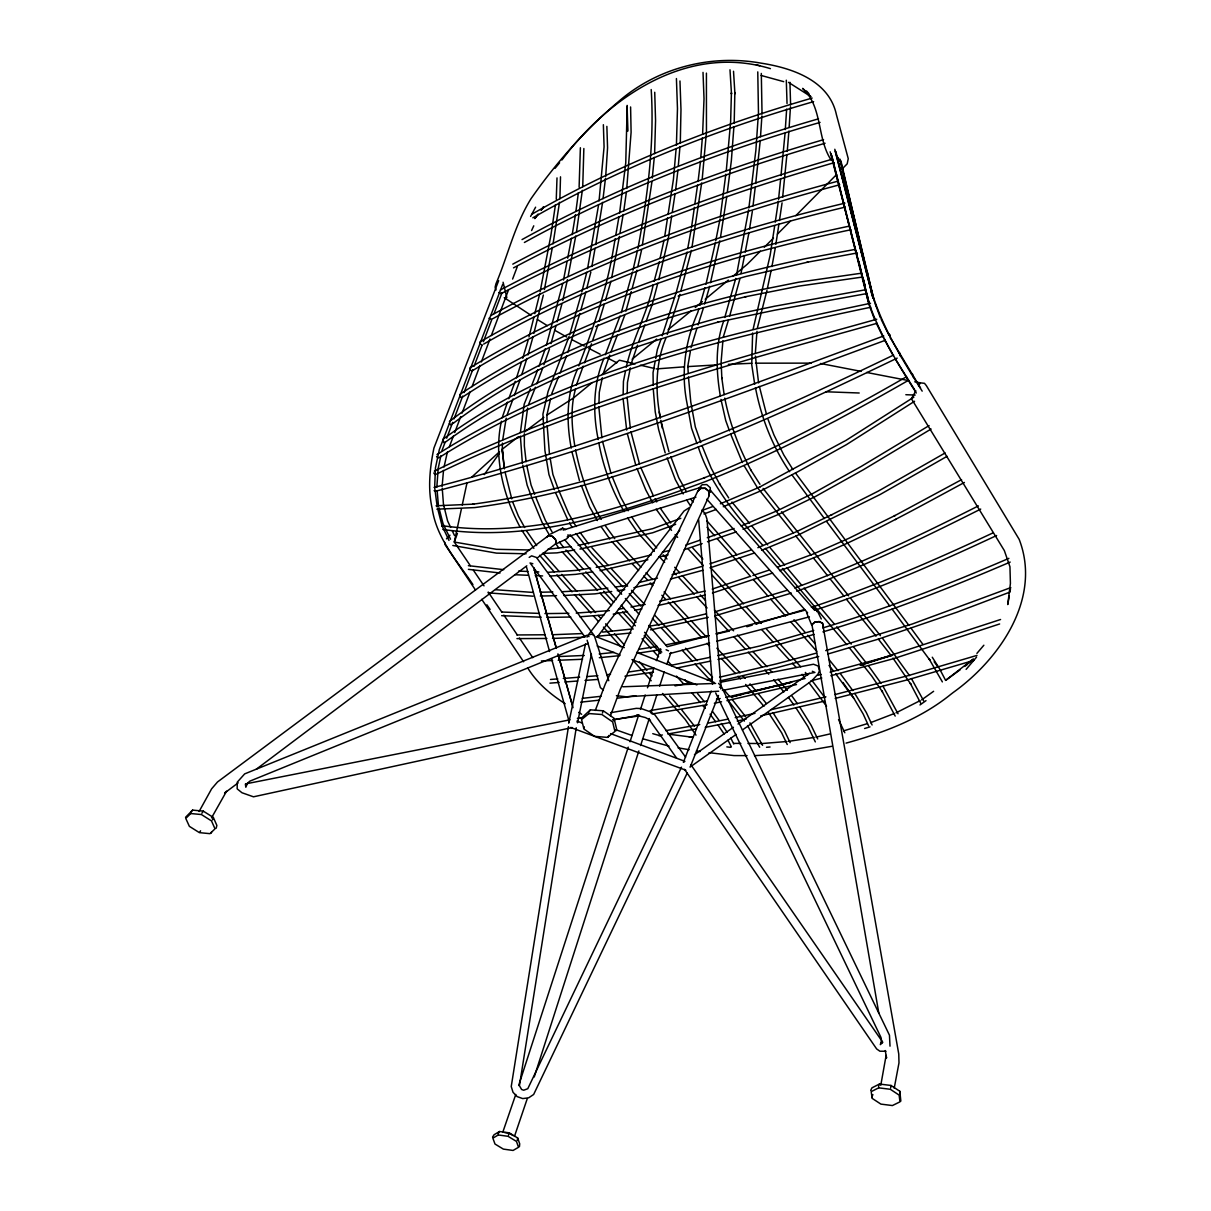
<?xml version="1.0" encoding="UTF-8"?>
<svg xmlns="http://www.w3.org/2000/svg" width="1211" height="1211" viewBox="0 0 1211 1211"><rect width="100%" height="100%" fill="white"/><g stroke="black" fill="none" stroke-linecap="round" stroke-linejoin="round"><path stroke-width="1.5" d="M524.348 433.795L524.348 445.92L526.119 461.679M580.387 147.742L579.1 187.236M520.397 436.157L522.38 463.389M520.397 432.524L524.196 404.171L530.403 388.67M787.029 103.525L786.302 80.198M870.694 1090.43L871.95 1087.841L879.443 1084.042L891.024 1085.465L890.706 1087.962M762.037 114.091L761.31 73.447M560.511 176.821L559.891 198.755M556.999 177.911L556.273 199.225M680.294 142.928L680.976 109.656L679.961 80.986M627.116 397.223L630.31 428.255M627.207 393.53L627.449 382.479L630.341 367.872M623.044 398.268L626.677 430.041M623.135 394.514L623.438 381.404L625.542 370.793M734.184 123.159L734.85 92.596M654.621 153.615L655.56 120.494L654.727 92.263M755.392 352.628L756.966 331.33M502.474 443.135L502.247 450.674L504.397 468.884L502.293 449.19L518.475 436.626M598.855 406.972L601.882 437.792M598.961 403.308L599.294 392.319L602.321 377.771M605.697 176.534L607.559 147.818L606.862 126.368M788.891 131.076L787.241 151.451M789.133 127.337L790.48 106.81M760.251 140.446L755.694 183.466M760.508 136.676L761.901 115.968M785.046 133.316L780.989 175.565M785.288 129.592L786.65 109.111M582.733 186.645L583.853 148.514M436.823 487.155L438.231 468.218L440.88 455.775M733.896 126.913L731.353 160.791L727.296 192.534M190.732 812.187L192.625 810.114L203.281 811.128L213.348 817.47L212.5 819.908M700.488 161.29L698.066 181.438M700.76 157.687L702.335 137.887M702.607 134.285L704.015 98.727L703.016 72.403M677.963 169.888L675.632 189.9M678.266 166.285L679.976 146.516M722.906 340.775L721.12 361.817L721.862 378.589L721.756 377.544L724.148 394.619M442.106 486.489L443.514 470.443M676.086 149.12L673.437 179.243L668.094 214.271M676.419 145.35L677.464 108.672L676.419 78.548M890.009 1046.168L889.464 1035.208L721.695 687.031L719.546 687.212M651.942 181.801L642.435 244.592M652.29 178.047L654.273 157.369M502.716 439.835L506.198 418.158M782.624 197.348L786.862 155.114M778.552 199.376L780.611 179.228M626.359 192.231L623.816 210.759M626.738 188.492L631.098 132.256L630.598 106.962M602.594 202.358L595.736 244.577M603.033 198.665L605.47 178.38M753.015 205.855L755.24 187.19M598.612 204.689L587.562 268.721M599.051 201.011L604.077 146.894L603.366 124.718M748.882 207.959L755.876 150.255L758.464 112.699L757.768 71.888M1010.474 588.516L1010.035 592.058L957.023 612.16L878.762 639.014L827.824 654.031M726.827 196.273L720.515 237.099M752.621 332.995L751.728 364.678L754.71 384.25M753.075 329.392L770.166 255.173L774.707 225.685M720.288 217.072L725.813 174.233M726.297 170.509L730.627 121.781L731.414 92.808L731.489 94.019L729.991 69.799M575.482 214.635L572.197 234.646M575.967 210.971L578.374 192.716M582.355 190.324L576.436 232.376M701.684 182.922L692.026 246.893M702.198 179.213L706.452 132.044L706.422 73.129M691.481 227.698L694.387 207.353M694.902 203.645L697.551 185.147M555.471 204.629L550.914 235.191L540.106 291.775M559.497 202.282L553.064 243.835M778.93 224.065L775.857 244.334M779.46 220.523L782.064 202.858M527.633 408.031L524.348 432.07L543.89 417.386M775.237 222.188L778.37 201.208M671.727 215.77L668.094 239.793L658.739 279.65M672.287 212.076L675.072 193.609M664.718 236.387L667.533 217.95M775.282 248.043L771.937 266.541M568.459 726.645L511.239 1086.539L513.025 1092.292L517.142 1096.606L522.728 1098.589L528.632 1097.832L533.642 1094.487L687.333 772.8M576.239 727.796L519.428 1085.737L521.623 1089.491L523.712 1090.233L527.784 1088.704L681.505 767.153M748.958 232.573L745.219 252.115M749.518 229.046L752.334 211.456M637.909 248.558C647.688 196.182 654.53 142.928 651.2 89.553M748.655 209.821L736.591 274.806M619.426 236.448L611.691 277.697M620.047 232.769L623.181 214.438M611.722 258.76L615.188 238.628M615.824 234.964L618.972 216.678M619.608 213.015L625.754 162.864L627.192 106.341L627.601 131.303L627.116 105.387M690.391 351.311L687.833 366.055L688.242 373.306M691.042 347.618L696.9 328.378M591.831 266.556L595.085 248.24M691.39 250.42L680.9 290.791M687.727 248.603L691.163 229.439M1009.263 596.084L1007.749 604.561L1010.413 583.43L1009.944 566.718L1004.343 550.596L911.429 398.722L915.864 390.79M900.848 1101.132L899.834 1091.278L891.024 1085.465M655.03 361.998L653.047 372.64L653.198 385.249M655.696 358.441L657.361 349.57L661.009 339.231M899.955 1094.063L899.834 1091.278M544.39 289.58L552.367 247.498M567.475 279.65L562.737 300.449M568.156 276.017L575.755 236.009M894.218 1088.174L898.986 1062.88L898.759 1053.994L822.557 623.226L819.136 621.591L814.731 622.182L811.96 624.634L812.43 627.54L878.838 1013.289M563.509 279.983L566.99 261.848M567.687 258.215L571.501 238.264M719.803 240.777L710.494 282.708M880.775 1085.328L886.119 1055.417L886.543 1058.02L885.256 1050.558M715.762 240.747L720.045 218.934M878.55 1086.464L879.443 1084.042M626.238 367.266C632.475 339.004 647.37 313.271 653.213 284.797M631.052 364.208L637.47 345.165M740.981 273.474L744.508 255.672M871.678 1097.499L872.889 1094.577M591.422 654.243L577.556 722.785L576.996 721.075L582.294 723.058M603.078 374.138L609.723 355.141M767.35 288.596L771.18 270.22M610.965 281.179L605.455 300.313M611.343 260.471C604.228 296.589 591.997 331.542 578.782 365.828M568.731 723.239L585.458 644.01M461.436 508.787L454.292 542.044L470.337 565.704M462.224 505.078L466.992 482.901M660.101 258.155L664.037 240.035M575.573 388.822C570.23 407.471 571.789 427.301 574.862 446.223M576.36 385.204L583.172 366.191M501.415 421.216C493.543 457.122 503.155 495.375 520.155 527.285M502.171 417.78L507.454 402.173M444.043 466.992L447.419 451.93M637.001 270.189L632.263 288.051M637.834 266.541L641.558 250.102M705.983 284.222L715.413 242.563M547.069 422.124L546.888 415.131L550.581 398.903M632.959 270.22L637.486 250.359M561.919 303.885L557.075 321.808M562.737 283.631L546.403 345.196M543.345 295.075L533.869 333.403M534.808 313.634L539.758 293.607M585.882 291.942L580.917 309.895M586.79 288.324L590.847 272.051M528.057 340.458L522.743 358.274M528.965 336.9L533.915 317.282M532.961 336.991L527.996 354.914M581.825 292.002L586.775 272.339M757.375 327.999L766.957 290.443M890.403 338.399L890.024 334.841L888.95 334.009M646.144 321.399L652.169 304.612L657.8 283.223M654.152 281.255L659.314 261.773M739.921 278.802L729.643 316.132M735.743 278.439L724.768 317.479M687.106 252.085L676.283 292.199L662.22 335.795M625.905 311.151L631.294 291.609M621.288 312.635L632.536 272.021M551.005 343.561L556.061 325.441M579.902 313.467L567.792 352.401M569.7 334.736L581.371 293.789M703.576 307.518L698.066 324.926M704.59 303.991L709.676 286.341M698.808 308.896L697.793 312.408C685.259 340.881 680.87 371.989 686.879 402.582L691.542 428.225L696.991 443.65M699.837 305.369L704.953 287.734M679.961 294.303L667.2 334.478M599.112 321.187L604.395 303.794M723.209 337.264L728.568 319.659M723.694 320.991C715.186 344.908 716.095 371.156 720.318 395.906M521.805 374.517L526.876 358.471M516.507 377.877L521.608 361.847M527.285 1098.574L514.448 1136.433M534.233 1076.957L638.863 750.941M640.604 745.537L649.278 718.517M651.003 713.128L656.786 695.114M659.677 686.107L664.309 671.696M515.765 1094.472L502.762 1132.285M518.671 1085.48L628.252 747.172M630.008 741.783L638.742 714.793M640.498 709.389L645.16 694.993M647.491 687.803L653.91 668.003M492.544 1137.099L494.088 1134.737L499.477 1131.513L509.256 1132.845L508.469 1135.131M591.498 343.818L584.504 362.77M592.694 340.336L598.052 324.669M519.443 1146.65L519.701 1143.82L517.657 1137.962L509.256 1132.845M517.294 1140.505L517.657 1137.962M665.989 337.93C655.484 362.876 655.196 390.729 660.177 417.008M566.566 355.867L560.072 373.064M498.205 1133.723L499.477 1131.513M569.079 336.476L548.083 391.441L542.922 414.101L544.905 450.462L548.961 474.591L554.381 489.653M656.407 660.631L660.6 648.808M666.792 664.324L670.985 652.487M542.664 368.189L536.821 383.796M543.906 364.693L549.491 348.995M537.79 369.658L531.78 385.234M539.046 366.176L545.283 348.753M644.933 324.76L638.742 341.729M457.425 533.4L454.292 542.044L496.449 549.31L529.737 549.976M616.081 730.793L616.641 729.234L614.038 718.244L603.29 710.812L590.393 709.843L588.879 712.038M613.735 720.848L614.295 719.304M608.21 737.015L608.785 735.471M507.242 414.586L513.04 398.964M514.327 395.497L520.109 379.86M610.45 715.837L620.274 689.316L709.237 495.587L708.844 491.272L705.271 488.275L700.624 488.366L697.627 491.469L605.318 684.003L595.282 710.463M508.756 398.707L515.22 381.344M617.443 334.796L611.025 351.735M618.685 331.451L624.921 314.709M602.442 713.052L603.29 710.812M620.032 315.98L605.318 354.747M449.417 446.632L453.398 436.051M454.73 432.524L460.725 416.645M462.057 413.118L470.035 391.955M472.033 386.657L480.025 365.48M481.342 361.953L490.001 339.019M491.333 335.492L508.62 289.626M512.616 279.045L517.279 266.692M442.015 450.447L445.36 441.682M446.692 438.17L452.702 422.367M454.034 418.87L462.708 396.058M464.04 392.546L472.714 369.733M474.061 366.222L482.069 345.165M483.401 341.653L492.075 318.841M494.073 313.573L502.081 292.517M583.596 728.28L584.186 726.751M502.686 284.388L439.336 449.584L435.445 467.9L434.658 487.458L437.232 506.985M604.001 358.168C593.208 383.766 592.633 412.618 598.234 439.563M581.113 718.38L590.393 709.843M498.66 280.664L433.916 448.1C429.829 468.067 427.604 488.684 432.236 508.771C436.505 538.229 457.001 560.738 472.941 584.595M711.16 691.072L683.382 762.309L684.896 761.325L610.601 733.609M577.435 369.234C566.46 393.938 566.279 421.912 571.244 448.1M690.452 766.427L718.486 695.477M528.586 404.489L535.444 387.248M551.807 393.499L558.695 376.47M531.584 230.559L533.763 225.821M210.911 833.289L211.683 831.866M216.194 828.218L216.86 825.402L213.348 817.47M530.6 216.421L535.61 207.187M211.531 817.849L226.563 791.222L224.595 793.069L238.189 782.836M199.815 832.214L200.587 830.791M587.184 635.593L589 636.592M201.919 813.232L203.281 811.128M199.104 811.491L211.622 788.83L217.511 781.973L548.75 535.474L552.488 536.397L555.592 539.667L556.227 543.376L537.381 557.847M185.525 817.334L192.625 810.114M918.528 386.021L920.315 382.858L924.462 383.297L926.339 385.598L1019.162 539.334C1041.96 598.234 999.817 659.102 953.269 692.45L950.786 694.357C920.436 718.956 883.349 732.897 846.065 743.115M484.294 474.606L499.114 453.686M538.062 214.226L534.793 218.616L537.956 214.408M541.347 209.836L543.527 206.914L541.12 210.184M597.205 637.031L679.795 530.1M588.849 634.125L684.094 510.966L689.15 507.742M554.986 168.39L559.603 162.804M561.919 160.003C609.527 96.244 688.09 43.49 770.423 68.649M587.017 637.137L589.106 634.64L592.194 634.216L594.465 636.123L608.77 680.703M976.899 653.395L983.862 645.221M966.121 669.38L976.581 657.089M809.372 673.286L738.029 724.011M698.989 488.215L702.092 484.778L706.74 484.567L710.221 487.67L710.479 492.287M446.465 538.85L449.962 535.201M697.627 491.469L700.624 488.381L705.271 488.29L708.829 491.288L709.237 495.587M790.541 220.977L777.417 234.132M795.809 215.664L836.65 174.475M841.933 169.162L847.2 163.833L848.245 158.656L836.377 114.545C828.99 80.093 791.358 67.801 760.735 63.093C710.69 54.177 657.709 67.74 619.078 101.088C585.534 129.456 556.197 162.637 531.069 198.634C514.69 224.852 507.924 255.612 495.935 283.858L495.117 287.219L496.056 289.944M760.357 251.177L747.217 264.301L732.7 276.441M764.292 247.241L773.481 238.067M560.799 529.903L562.676 528.147L565.628 529.601M968.83 663.219L972.433 659.919M471.579 477.24L499.507 451.748M546.555 537.457L548.765 535.459L552.488 536.397L555.577 539.682L556.197 543.406M811.96 624.664L814.731 622.197L819.136 621.591L822.557 623.226L823.011 626.087M728.356 280.074L705.226 299.284M592.194 382.585L573.59 397.904L546.888 415.131M602.215 374.335L619.396 360.197L635.185 363.936M632.187 359.183L656.65 339.125M668.154 329.68L690.981 310.97M695.22 307.503L702.395 301.6M940.659 670.909L945.624 680.385L973.372 658.86M256.323 769.212L526.8 565.809M945.624 680.385L960.293 669.668M964.698 666.459L967.634 664.309M921.616 699.882L933.62 691.299M919.982 704.938L926.006 700.654M690.043 767.093L736.243 734.366M742.404 729.991L811.688 680.9L817.955 674.179L819.423 670.894L818.197 666.02L813.474 664.233L720.182 682.323M449.402 421.489C535.489 355.55 639.59 318.554 743.948 293.168L798.639 282.208L861.808 273.156M694.463 754.786L733.412 727.281M453.156 423.396C538.91 358.244 642.42 321.808 746.082 296.619L745.143 296.831L798.942 286.114L862.171 277.092M444.982 442.424C526.361 382.858 622.166 348.571 718.532 321.99L717.563 322.232L774.601 310.228L865.653 293.789M529.177 557.408L531.599 555.849L536.412 557.438L593.995 635.26M845.217 440.895L913.896 397.117M914.577 401.265L846.428 444.649L798.094 471.594L761.235 490.682L723.285 506.743M437.004 454.549C567.52 371.671 720.908 334.645 870.542 303.28M929.094 425.606L861.354 466.356L813.232 493.271L776.993 510.875L777.916 510.452L741.132 525.922M931.092 429.027L863.413 469.701L815.336 496.555L778.189 514.554L743.054 529.298M945.11 452.975L878.051 491.257L831.079 515.053L831.942 514.63L796.021 531.886L757.844 547.69M947.078 456.32L880.079 494.542L796.308 535.958L761.583 550.309M550.475 534.081L562.676 528.147M906.555 376.727C841.055 414.329 774.177 450.053 703.894 477.982L704.893 477.573C621.515 508.242 533.022 538.638 442.848 525.756L441.727 526.149M908.613 380.239C843.159 417.795 776.357 453.459 706.119 481.297L705.12 481.69C621.667 512.314 533.052 542.619 442.848 529.434M844.324 441.258L759.055 487.367M532.219 214.014C620.093 163.576 714.914 126.095 812.157 98.061M532.84 217.829C620.986 167.269 716.064 129.638 813.625 101.633M483.643 344.106C596.084 279.559 719.395 237.068 845.157 207.126M961.579 479.662L894.263 515.931L895.065 515.508L848.835 538.335L813.277 554.017L777.598 567.187M779.566 570.593C844.415 548.568 904.375 514.902 964.41 482.462M895.444 519.595L896.246 519.156M522.032 239.581C615.612 187.781 715.837 148.453 818.515 118.829M524.393 242.472C617.746 190.944 717.699 151.829 820.074 122.402M490.561 315.708C600.066 255.809 717.972 213.06 838.406 181.06M492.983 318.584C602.185 259.018 719.712 216.527 839.753 184.753M512.783 264.134C611.404 211.319 716.246 170.933 823.556 139.674M513.525 267.858C612.418 214.983 717.487 174.475 825.085 143.261M896.004 712.855L920.012 700.685M500.325 290.004C605.954 234.177 718.032 192.367 832.623 159.08M978.382 505.91C918.528 536.14 857.903 565.265 794.688 587.88M980.713 509.074C920.723 539.273 860.052 568.58 796.732 591.225M434.355 471.094C574.831 402.43 726.661 360.999 876.749 319.25M893.582 355.05C759.6 419.324 621.258 484.112 472.593 504.23L473.804 504.124L436.051 505.804M897.184 358.123C762.763 422.639 623.922 487.761 474.682 507.591L436.883 509.165M556.152 543.89L566.324 539.046L568.216 537.321L568.02 534.702M992.914 532.916C933.696 560.708 873.555 586.745 811.415 607.332M996.608 535.519C937.359 563.191 877.339 589.5 815.215 610.087M720.378 503.776L760.008 486.958M1008.884 558.362C949.121 584.035 888.571 608.073 826.25 626.874L822.678 627.904M1010.186 562.071C950.09 587.819 889.222 611.994 826.553 630.825L822.98 631.854M592.058 328.014C546.842 347.224 503.216 370.278 462.178 397.314L461.088 397.586L459.983 396.088L459.983 394.317C564.038 325.063 684.185 284.252 805.784 258.624L855.254 249.375M595.555 326.592L633.974 310.939L674.603 297.3M588.289 643.329L249.875 781.14L247.528 783.199L245.818 787.241L245.394 784.213L246.196 785.137M587.456 635.094L244.667 773.89L237.235 782.2L237.174 788.861L241.973 792.751L253.493 796.808L572.228 727.539M870.512 722.695L894.308 713.521M1010.776 587.607L912.231 624.028L825.705 650.61M650.428 305.248L652.169 304.612M883.742 335.931C735.395 390.608 587.29 447.434 434.113 487.443M885.196 340.336C736.863 395.028 588.743 451.748 435.46 491.257L434.144 490.652M680.794 518.308L652.562 528.692L578.086 545.419M701.956 510.497L712.537 506.607M675.693 524.318L652.729 532.749L579.948 549.083M703.939 513.948L716.291 509.407M911.489 373.972L912.307 373.669L913.533 377.484M685.82 545.056L700.125 540.136M707.285 537.684L734.093 528.465M684.23 549.703L702.123 543.572M707.496 541.726L736.137 531.932M1000.574 619.502L860.113 665.278L892.568 655.227L830.125 672.166M678.145 296.12L745.431 276.577L807.858 262.121L806.98 262.287L857.403 252.917M702.743 566.218L672.06 574.71M709.858 563.826L750.744 550.082M702.955 570.23L670.41 579.115M710.07 567.838L754.544 552.943M999.635 623.968L893.673 658.633L830.882 675.738M712.219 589.076L749.367 576.678M752.909 575.497L768.834 570.184M712.431 593.042L772.633 573.015M563.206 530.085L700.987 487.306M787.498 590.211L715.262 611.722M834.318 162.637C719.379 195.864 607.014 237.84 501.051 293.698L498.781 292.472M567.217 536.806L695.916 497.176M791.388 593.102L715.474 615.657M843.689 730.823L866.925 723.769M864.593 728.507L869.998 726.872M746.884 626.738L752.273 625.133M755.861 624.059L804.286 609.542M977.035 655.378L908.401 675.571L834.924 694.584M973.947 660.358L908.765 679.492L835.212 698.429M813.731 630.477L760.069 645.917L717.79 655.575M814.019 634.413L760.311 649.807L718.002 659.42M877.052 323.307C727.66 364.844 576.603 406.124 436.626 474.046L434.916 474.485L433.78 473.001M451.627 424.471L450.507 424.773L449.402 423.275M816.592 653.062L776.523 663.855L719.561 677.191M818.712 656.483L776.781 667.715L719.773 681.006M708.904 635.654L667.185 646.719L648.733 625.451M716.155 633.731L805.043 610.147M669.683 653.592L709.601 643.086M716.867 641.179L809.417 616.838M796.49 684.548L726.933 700.685M810.961 680.839L821.83 678.054M844.93 203.16C717.851 233.435 593.299 276.502 479.828 342.017L479.828 343.742L481.978 345.014M871.163 292.835L872.011 292.623L870.8 288.854M805.103 678.478L730.975 697.082L743.493 694.024M817.622 675.329L821.194 674.421M825.917 696.84L771.422 709.616M824.403 701.139L760.705 715.868M747.066 693.146L791.767 682.171L725.752 697.415M651.351 554.88L607.362 565.613L596.19 567.323M662.356 552.201L669.683 550.415M647.855 559.77L600.035 570.699M658.86 557.105L668.033 554.88M639.211 582.446L657.467 578.147M633.898 587.683L653.985 582.96M706.24 613.841L662.871 623.983L648.642 626.284M708.253 617.338L650.579 629.856M848.956 226.2C716.352 254.128 585.897 297.013 469.747 368.008L469.762 369.764L471.927 371.005C588.077 300.237 718.471 257.519 850.97 229.727M709.101 635.684L666.05 644.842M716.306 634.019L728.901 631.128M710.448 657.255L671 665.323M710.645 661.085L676.48 668.109M815.957 737.136L829.762 733.987M754.998 713.324L735.228 717.623M659.723 601.171L705.059 591.059M832.124 746.248L790.511 753.56L754.514 755.649M658.088 605.5L705.256 595.025M491.363 319.432L489.002 318.236M870.785 307.231C721.862 338.459 569.321 375.38 439.26 457.516L437.746 457.94L436.611 456.456M728.129 719.107L708.602 723.012M730.112 722.483L705.241 727.357M737.211 721.014L746.097 719.152M707.163 704.696L652.063 714.006M714.354 703.228L721.544 701.774M861.006 252.251L861.854 252.085L860.658 248.376M722.392 690.406L814.927 672.438L812.324 671.272M245.606 783.895L570.033 719.803M691.042 682.928L675.027 685.88M706.967 679.855L712.28 678.826M707.239 700.987L650.171 710.585M716.488 699.201L720.197 698.49M618.458 609.284L623.816 608.316M630.946 607.014L645.221 604.41M665.838 730.642L699.731 724.572M613.235 614.113L627.525 611.54M634.67 610.238L641.815 608.951M658.829 735.622L662.402 734.971M667.791 734.002L696.355 728.901M657.134 646.432L639.302 649.217M613.266 719.864L638.984 715.262L636.411 715.277L645.478 717.578L650.489 720.273M660.858 649.626L637.667 653.259M865.29 289.807L774.329 306.277L716.352 318.554C619.911 345.226 524.075 379.664 442.742 439.442L443.862 442.742M577.39 718.35L581.068 717.729M610.541 712.719L636.32 708.344L641.209 708.571L651.003 712.038L654.939 714.944L685.608 757.147M854.36 224.958L855.193 224.822L856.374 228.485M571.017 546.585L547.841 549.279M574.65 549.961L556.984 552.867L542.498 553.382M653.304 668.351L628.433 672.044M653.456 672.12L624.982 676.222M788.77 741.344L814.155 737.408M881.411 1042.732L882.577 1042.55L880.336 1044.624L881.517 1040.521L880.987 1037.479L715.701 692.995M590.605 568.171L575.709 570.426L548.068 572.319M592.588 571.819L575.815 574.347L549.991 576.058M612.569 719.743L639.635 715.852M885.937 1051.254L879.882 1051.209L876.658 1048.953L684.518 769.333M607.877 588.122L594.889 589.969L561.874 591.725M615.309 587.063L626.45 585.458M848.487 202.252L849.32 202.146L850.485 205.764M611.722 591.498L595.01 593.859L563.766 595.509M617.292 590.711L624.725 589.651M617.852 698.141L635.79 695.735M606.908 674.739L610.495 674.285M582.34 698.338L600.974 696.295M580.629 702.168L599.248 700.155M602.578 632.112L630.855 629.145M631.007 632.975L597.129 636.29M599.203 653.94L614.098 652.426M599.309 657.694L619.805 655.635M609.405 610.601L576.179 613.069M603.971 614.946L579.948 616.777M843.643 179.606L845.187 183.239M787.014 741.495L762.309 743.524L747.989 743.448M766.533 747.278L770.075 746.99M550.505 679.477L557.802 678.887M563.266 678.463L579.66 677.146M586.941 676.571L597.871 675.693M549.93 683.155L559.164 682.429M564.704 682.005L577.632 680.991M585.019 680.415L597.946 679.401M656.241 368.931L684.109 366.842M582.188 633.565L552.398 634.731M584.141 637.198L552.488 638.439M718.698 691.209L626.269 696.794L616.399 695.689M838.042 157.4L839.677 160.987M687.818 366.6L717.457 364.859M728.341 364.344L751.849 363.27M558.528 656.559L584.308 655.454M541.347 660.964L552.579 660.495M558.195 660.267L582.536 659.268M715.625 683.413L622.863 686.773M568.867 613.296L544.92 613.614M570.79 617.02L546.872 617.428M540.212 592.255L552.852 591.952M540.288 596.039L556.545 595.676M516.9 634.958L544.935 634.776M516.946 638.606L546.872 638.469M755.513 363.179L811.158 363.133M747.051 755.619L734.002 755.588L709.086 752.682M733.654 743.372L740.829 743.418M526.104 553.775L496.48 553.124L452.808 545.48M898.592 352.628L899.516 352.658L900.53 356.503M825.645 391.759L859.204 393M905.843 394.71L915.168 395.058M501.611 612.024L539.273 613.402M501.657 615.688L541.226 617.216M518.58 571.092L527.799 571.471M535.171 571.774L538.85 571.925M514.947 574.725L527.86 575.286M535.232 575.603L542.619 575.936M495.602 589.727L533.007 592.436M488.139 592.86L533.067 596.206M468.4 565.673L503.731 569.67M468.415 569.352L500.052 573M726.842 746.884L730.521 747.308M688.968 736.772L692.647 737.242L669.244 734.275M504.609 1132.573L507.591 1132.981M678.099 747.853L689.12 749.7M696.461 750.926L700.125 751.547M820.437 363.482L861.127 371.383M866.667 372.458L909.204 380.708M914.759 381.783L920.315 382.858M813.308 608.3L816.456 609.057L821.285 619.003M640.452 365.177L654.485 368.507M532.84 563.72L530.07 562.964L585.064 637.092M761.129 75.46L783.729 81.667M756.194 64.743L759.736 65.727M652.759 733.669L659.995 735.698M642.602 738.725L669.002 746.127M615.96 729.794L631.991 735.486M570.653 727.448L685.804 770.211M596.175 636.698L624.331 647.613M636.653 652.381L714.066 682.368M597.205 646.008L619.941 654.894M632.172 659.677L696.9 684.926M666.111 649.762L668.502 650.807M566.809 337.067L554.608 330.194M571.592 339.519L584.308 346.058M588.818 348.374L600.187 354.233M606.862 357.669L616.868 362.816M788.528 82.378L810.901 96.592M509.074 1133.178L512.904 1135.509M537.366 319.492L547.357 325.683M565.204 703.742C550.566 694.418 536.897 682.959 527.784 668.003M578.646 712.356L581.643 714.263M504.245 297.679L531.054 315.329M603.154 689.892L600.368 687.606L587.138 640.241M810.537 96.38L802.621 88.373C822.814 106.735 816.774 138.614 831.124 159.988M701.896 510.164L705.074 513.388L706.967 519.08L721.029 685.411M629.569 560.965L612.115 541.771M632.142 563.705L638.606 570.578M643.768 576.058L647.643 580.175M650.216 582.93L652.805 585.67M661.842 595.267L665.717 599.384M668.29 602.139L701.865 637.803M707.027 643.298L709.616 646.038M721.226 658.39L735.44 673.483M738.014 676.238L740.602 678.977M640.922 567.172L616.989 541.287M646.068 572.667L652.502 579.524M664.097 591.891L670.531 598.749M673.104 601.489L688.559 617.973M691.133 620.713L706.588 637.183M716.882 648.173L740.057 672.877M742.631 675.617L745.219 678.372M718.577 683.382L720.696 685.638L720.742 688.892M622.772 586.79L591.801 553.699L576.027 533.551M629.22 593.678L640.831 606.09M652.441 618.488L658.905 625.391M661.478 628.146L675.677 643.313M682.126 650.201L692.45 661.236M695.023 663.991L710.509 680.537M608.331 565.492L591.937 547.735M610.904 568.247L627.631 586.185M631.491 590.317L644.358 604.107M654.651 615.143L680.385 642.723M685.532 648.248L697.112 660.661M699.686 663.416L712.552 677.206M654.379 551.368L637.274 531.992L627.57 517.945M659.526 556.893L664.657 562.419M673.649 572.076L676.222 574.831M678.796 577.602L694.221 594.162M696.779 596.917L707.073 607.967M714.778 616.248L728.916 631.431M734.048 636.956L745.613 649.384M748.186 652.139L762.324 667.322M764.898 670.077L768.743 674.224M656.74 547.932L640.029 528.995L631.688 516.9M663.144 554.835L666.989 558.982M674.678 567.278L679.81 572.788M682.368 575.558L697.748 592.134M700.306 594.889L705.438 600.414M714.399 610.087L733.624 630.795M737.469 634.942L750.275 648.748M752.848 651.518L766.941 666.701M769.5 669.471L772.058 672.226M579.691 571.077L562.267 551.913M582.234 573.847L597.523 590.423M600.066 593.193L611.525 605.636M617.882 612.539L633.156 629.13M642.072 638.803L650.988 648.475M653.531 651.246L658.617 656.771M676.449 676.116L684.079 684.412M691.723 692.707L700.397 702.637M583.293 569.125L565.961 550.097M585.821 571.895L601.065 588.485M603.608 591.24L613.765 602.306M622.651 611.979L635.351 625.815M644.237 635.487L660.737 653.456M668.351 661.751L672.166 665.899M684.866 679.734L688.665 683.882M675.087 534.596L677.645 537.396M687.833 548.583L703.122 565.355M712.053 575.134L756.648 624.059M761.734 629.644L773.208 642.224M775.751 645.024L789.769 660.404M792.327 663.204L796.142 667.397M692.722 547.917L702.88 559.104M710.509 567.505L743.539 603.85M746.082 606.65L761.341 623.438M766.412 629.024L800.728 666.792M806.465 90.961L808.963 93.716M554.396 572.061L539.606 555.289M556.909 574.877L572.001 591.831M574.514 594.646L590.862 612.993M593.375 615.824L598.401 621.47M603.426 627.116L621.031 646.871M632.354 659.586L651.215 680.749M662.523 693.464L685.169 719.395L695.992 735.138M706.8 499.174L807.631 612.842M559.225 571.577L543.224 553.457M561.722 574.408L576.769 591.346M579.282 594.177L595.585 612.524M598.098 615.355L600.595 618.17M605.621 623.816L611.888 630.886M614.401 633.701L624.422 644.994M639.469 661.948L646.992 670.41M649.505 673.24L652.018 676.056M707.103 527.269L714.581 535.731M717.079 538.547L750.729 576.618M753.227 579.448L768.183 596.357M770.68 599.188L785.636 616.111M790.616 621.743L816.789 651.367M706.997 520.957L736.818 554.82M739.315 557.65L789.027 614.068M793.992 619.714L805.179 632.414M807.661 635.23L815.124 643.707M563.736 547.539L559.391 542.074M710.055 489.895L814.655 610.329M569.987 534.656L621.667 594.238M625.345 598.491L638.893 614.098M669.562 695.825L679.174 706.906M681.566 709.691L694.584 726.267M588.591 543.86L580.069 532.416M564.78 539.879L616.354 599.581M621.258 605.273L636.002 622.333M644.585 632.278L661.781 652.184M745.628 684.442L763.914 706.331M727.463 699.61L744.387 721.09M750.018 683.882L755.891 690.785M758.237 693.555L766.321 703.485M614.764 538.668L605.212 525.604M723.815 689.634L729.688 696.552M732.049 699.322L745.673 716.761M762.991 545.51C736.621 516.234 710.585 485.096 698.263 446.965M765.428 548.386L779.99 565.628M782.412 568.504L846.746 644.676M849.168 647.552L871.814 676.147L882.531 691.981L881.926 690.951L895.186 716.095M749.564 523.349L731.944 502.035M751.986 526.225L767.713 544.905M770.135 547.781L784.652 565.037M787.074 567.914L801.606 585.155M804.028 588.031L834.273 623.968M836.695 626.844L851.227 644.101M853.649 646.977L866.319 662.992M773.602 679.704L783.865 691.935M697.551 693.555L704.454 701.79M702.819 705.529L705.256 708.42M778.007 679.189L787.347 690.331M802.091 674.315L804.346 677.055M808.872 682.565L826.568 706.255M805.345 672.423L807.661 675.238M812.293 680.885L824.6 697.203M670.712 523.031L660.222 508.12M671.515 530.388L656.12 509.15M829.005 665.429L833.486 671M835.726 673.785L854.391 699.186L863.186 714.036L868.559 725.783M828.793 659.223L837.967 670.652M840.252 673.498L852.847 690.603M793.356 532.931L757.193 487.322L744.069 465.66M795.718 535.883L811.067 555.062M813.429 558.014L827.582 575.709M829.944 578.661L844.112 596.357M846.474 599.309L875.992 636.184M878.353 639.136L890.857 655.227M779.157 508.771L763.127 488.457M781.519 511.723L848.623 595.827M850.97 598.779L880.412 635.669M882.758 638.621L909.506 675.602M868.575 665.914L881.018 683.322M934.15 661.796L937.556 666.307M824.358 518.52L791.812 474.727M826.613 521.532L889.813 606.06M892.068 609.072L929.897 660.177L929.231 659.147L942.37 681.899M908.78 625.209L795.476 473.001M911.035 628.221L922.858 644.313M892.976 658.103L910.975 684.442L910.324 683.413L920.723 703.182M710.1 714.202L715.64 721.756M717.851 724.784L724.102 733.987M712.507 711.387L719.137 720.469M721.347 723.497L727.19 732.322M768.334 712.401L781.685 732.882L787.256 744.538M536.655 545.555L526.467 530.766M533.884 548.386L521.85 530.342M772.921 712.583L784.486 730.808L790.132 742.631M555.501 543.391L558.755 547.902M788.437 697.385L793.916 705.029M796.111 708.087L807.979 726.63L815.321 741.904M791.933 696.053L797.413 703.697M799.608 706.755L811.098 725.192M648.521 718.653L676.616 758.101M601.14 526.679L609.784 539.031M854.799 693.449L866.349 712.568L872.087 724.98M843.007 682.52L853.8 698.157M690.966 764.822L882.668 1042.111M486.883 604.789L490.092 609.451M473.456 570.29L484.022 585.867M488.23 592.058L501.793 612.055M503.867 615.112L517.369 635.018M519.428 638.03L532.749 657.664M882.97 686.198L898.032 713.748M475.469 589.984L445.133 544.738L444.709 542.301M481.751 599.339L523.591 661.751M690.921 499.22L692.98 502.308M686.758 500.128L690.588 505.88M932.273 657.225L940.508 670.349M728.704 497.903L719.501 483.825L719.879 484.536L711.175 468.188L702.047 445.739M914.653 389.821L894.959 358.471M916.288 393.015C897.306 362.997 878.247 332.268 867.333 298.254L831.079 153.676M911.429 678.569L923.66 700.791M920.511 387.944L890.842 338.656M922.177 391.138C903.194 361.06 884.106 330.285 873.101 296.241L834.818 149.256M759.933 484.279L750.82 470.05L751.229 470.746C739.013 447.994 729.673 423.487 724.784 398.101M792.357 468.657L792.948 469.58L783.789 454.958L773.98 435.006L768.077 419.49M789.633 471.715C772.436 446.511 761.159 417.583 755.467 387.656M747.49 725.586L759.675 747.232M749.927 722.846L762.552 745.325M552.049 531.856L545.419 520.458L535.867 497.479M549.007 534.354L542.089 522.425L532.113 498.342M867.379 272.354L873.025 298.133L835.166 151.103M601.261 519.368C588.228 498.236 580.538 474.091 575.543 449.886M597.432 520.548L589.545 506.773L581.325 485.46M576.073 526.513L568.489 513.176L558.771 490.334M567.762 519.761L555.652 492.907M569.503 522.834L572.122 527.436M686.319 491.515L678.735 477.709L670.818 456.683M683.186 493.952L675.375 479.723L667.079 457.879M524.681 527.512L518.414 516.128L512.753 502.141M884.106 338.959L893.158 355.504M628.131 510.785L620.607 496.979L612.13 476.483M624.134 511.617C611.979 490.425 603.229 467.128 598.87 443.075M653.335 495.723L640.68 467.295M655 498.826L656.68 501.929M652.684 502.762L645.811 489.986L637.001 468.506M742.404 462.526L730.733 434.28M727.993 740.193L731.383 746.915M730.808 738.135L733.76 744.023M881.184 319.386L889.025 335.341M876.174 322.959L883.197 337.294M450.537 539.213L443.059 523.712L438.927 507.772M811.703 625.103L806.556 612.615M811.415 725.843L817.682 738.937M838.542 719.561L844.809 732.776M448.993 540.424L442.076 525.846L437.671 508.696M450.628 527.36L447.57 520.881L443.453 504.23L442.242 488.275M452.172 530.6L454.458 535.459M875.553 304.294L876.295 306.08M534.656 494.36L531.054 484.975L526.709 465.221M531.493 496.692L527.148 485.172L522.774 465.206M875.008 303.28L880.397 317.797M874.614 319.78L868.665 303.673L866.531 294.455M558.15 488.805L552.882 474.409L550.097 457.864M729.476 430.859L725.737 420.58L720.954 399.388M610.934 473.198L602.503 441.258M639.484 463.964L630.961 431.752M635.76 465.054L627.313 433.568M700.791 442.424L695.326 426.983L690.77 402.007L688.438 376.924M511.753 498.917L505.093 472.29M766.442 414.132L759.358 386.354M661.039 421.473L668.926 451.688M665.202 452.899L658.617 429.511L655.227 411.846L653.244 388.837M556.227 647.824L534.339 569.821L556.394 648.415M558.271 655.075L573.045 707.663M557.923 653.849L572.152 704.56M579.433 480.525L571.925 451.809M549.552 651.533L526.543 567.248M551.58 658.784L569.352 722.301M830.156 151.814L867.394 296.301L831.669 155.477M835.847 151.526L873.025 298.194L840.964 161.048M503.08 282.239L506.834 297.573M840.071 159.186L874.418 301.675M840.373 161.048L866.94 272.536M863.519 279.847L865.26 287.143M863.564 279.635L865.29 287.007M858.871 261.288L861.43 272.354M862.277 276.032L865.26 288.929M662.341 428.285L660.828 420.384M659.208 411.952L660.389 418.083M534.081 567.944L534.52 570.532M549.476 454.186L547.16 425.636M758.601 382.933L755.392 356.095M816.456 609.057L816.819 611.57M502.293 449.19L503.004 457.107M437.126 490.591L438.473 506.016M698.656 519.761L712.477 684.276M733.518 71.282L734.926 93.807M789.935 82.287L790.601 104.933M190.717 813.535L185.767 818.439L189.385 826.356L199.391 832.638L209.987 833.668L215.013 828.824L211.486 820.907L201.404 814.534L190.717 813.535M588.985 713.551L581.568 719.591L583.944 729.037L594.631 736.379L607.422 737.378L614.931 731.429L612.675 721.953L601.912 714.52L588.985 713.551M498.266 1134.964L492.862 1138.173L494.996 1144.032L503.352 1149.103L513.07 1150.45L518.52 1147.286L516.461 1141.428L508.06 1136.312L498.266 1134.964M878.702 1087.841L871.193 1091.626L872.147 1098.362L880.912 1104.114L892.401 1105.552L899.97 1101.843L899.122 1095.092L890.297 1089.279L878.702 1087.841M868.726 301.736L867 294.44L868.726 301.736"/></g></svg>
